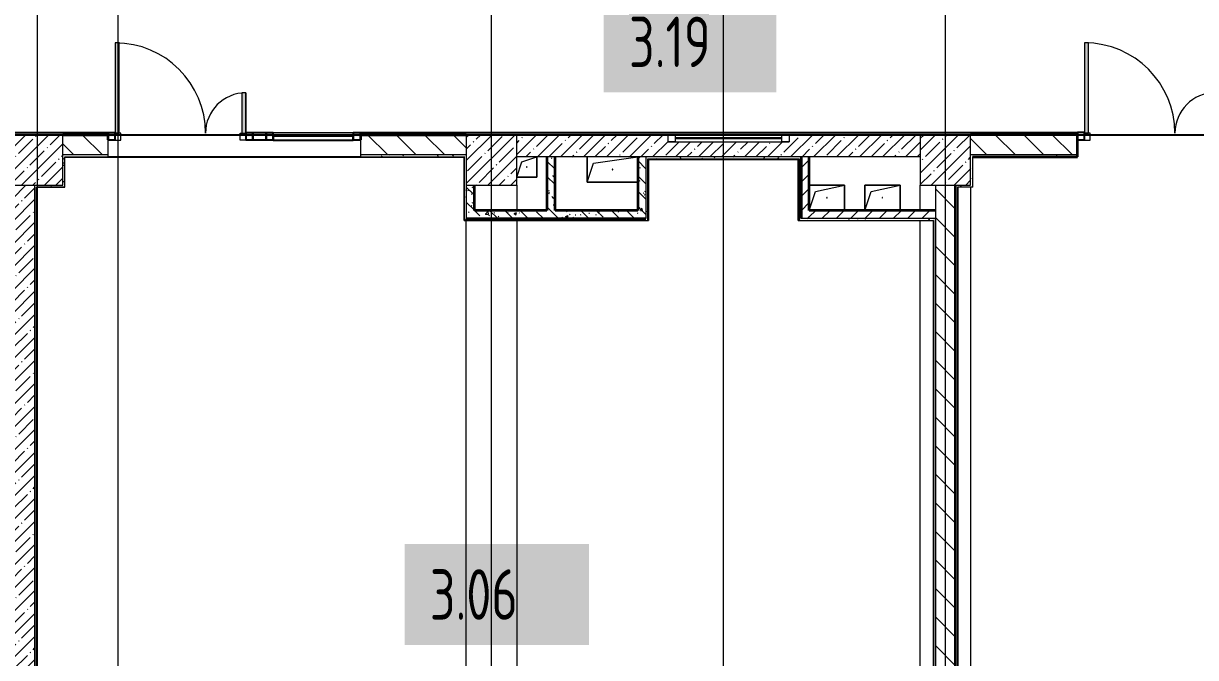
# Model space of a CAD drawing. Header units: millimetres. Extents: x 3914 to 443608, y -156176 to 78197.
# Drawn here: x 362940 to 374560, y -143260 to -136974 of the extents above; entities that cross this region are included whole.
import ezdxf

# ---------------------------------------------------------------- set-up
doc = ezdxf.new("R2010")
doc.units = ezdxf.units.MM
doc.layers.add('A-AREA-PATT-3', color=7, linetype='Continuous', lineweight=5, true_color=0xe6fae8, transparency=1)
for name, color, linetype, lineweight in [('A-DETL-GENF', 7, 'Continuous', 9), ('A-DOOR-1', 7, 'Continuous', 5), ('A-FLOR', 7, 'Continuous', 9), ('A-FLOR-PATT-1', 7, 'Continuous', 5), ('A-GENM', 7, 'Continuous', 9), ('A-GLAZ', 7, 'Continuous', 9), ('A-GLAZ-1', 7, 'Continuous', 5), ('A-GLAZ-CURT', 7, 'Continuous', 9), ('A-GLAZ-CURT-2', 7, 'Continuous', 25), ('A-GLAZ-CWMG', 7, 'Continuous', 9), ('A-GLAZ-CWMG-1', 7, 'Continuous', 25), ('A-WALL', 7, 'Continuous', 5), ('A-WALL-1', 7, 'Continuous', 35), ('I-WALL', 7, 'Continuous', 5), ('S-COLS', 7, 'Continuous', 9), ('S-COLS-1', 7, 'Continuous', 5), ('Оси', 7, 'Continuous', 9)]:
    doc.layers.add(name, color=color, linetype=linetype, lineweight=lineweight)
doc.layers.add('A-WALL-FNSH-1', color=9, linetype='Continuous', lineweight=5, true_color=0x808080)
doc.styles.add('СПДС', font='ГОСТ тип А.ttf', dxfattribs={"width": 0.9})
pattern_1 = [(135, (315419.7, -145976.68), (-141.42136, -141.42136), [])]
pattern_2 = [(45, (315419.7, -145976.68), (-114.04925, 114.04925), []), (45, (315533.75, -145976.68), (-114.04925, 114.04925), [201.612, -40.322, 6.706, -33.617])]
pattern_3 = [(45, (315419.7, -145976.68), (-70.71068, 70.71068), [])]
pattern_4 = [(135, (315419.7, -145976.68), (-150.8683, -150.8683), [213.36, -35.56, 7.112, -35.56]), (135, (315419.7, -145825.9), (-150.8683, -150.8683), []), (50, (315419.7, -145976.68), (255.0577, -22.3145), [26.67, -293.37]), (355, (315419.7, -145976.68), (-49.3404, 267.4791), [21.336, -234.696]), (100.451, (315440.96, -145978.54), (205.7195, 245.1636), [22.666, -249.326]), (46.184, (315419.7, -145905.56), (379.511, -58.86), [40.005, -440.055]), (96.636, (315451.33, -145910.46), (332.3634, 346.399), [33.999, -373.989]), (351.184, (315419.7, -145905.56), (332.367, 346.3953), [32.004, -352.044]), (21, (315455.26, -145923.34), (212.2602, -143.1711), [26.67, -293.37]), (326, (315455.26, -145923.34), (86.5224, 257.8632), [21.336, -234.696]), (71.451, (315472.95, -145935.27), (298.784, 114.6901), [22.666, -249.326]), (37.5, (315419.7, -145976.68), (4.32385, 118.37751), [6.706, -225.146, 6.706, -231.546, -235.585]), (37.5, (315419.7, -145976.68), (4.32385, 118.37751), [-470.103, 6.706, -228.879]), (7.5, (315419.7, -145976.68), (93.54758, 140.2533), [6.706, -129.134, 6.706, -219.812, -89.789]), (7.5, (315419.7, -145976.68), (93.54758, 140.2533), [-362.356, 6.706, -83.083]), (327.5, (315340.4, -145976.68), (189.82734, -8.02019), [6.706, -82.194, 6.706, -270.662, -368.046]), (327.5, (315340.4, -145976.68), (189.82734, -8.02019), [-366.268, 6.706, -361.34]), (317.5, (315304.84, -145976.68), (207.38114, 35.59764), [6.706, -108.864, 6.706, -177.495, -261.366]), (317.5, (315304.84, -145976.68), (207.38114, 35.59764), [-299.771, 6.706, -254.66])]
pattern_5 = [(0, (315419.7, -145976.68), (243.84, 60.96), [20.117, -162.763, 20.117, -162.763, -975.36]), (0, (315419.7, -145976.68), (243.84, 60.96), [-365.76, 20.117, -345.643, 20.117, -162.763, -426.72]), (0, (315419.7, -145976.68), (243.84, 60.96), [-914.4, 20.117, -101.803, 20.117, -284.683]), (120, (315511.14, -145946.2), (-174.71291, 180.691634), [20.117, -162.763, 20.117, -162.763, -975.36]), (120, (315511.14, -145946.2), (-174.71291, 180.691634), [-365.76, 20.117, -345.643, 20.117, -162.763, -426.72]), (120, (315511.14, -145946.2), (-174.71291, 180.691634), [-914.4, 20.117, -101.803, 20.117, -284.683]), (240, (315541.62, -145824.28), (-69.12709, -241.651634), [20.117, -162.763, 20.117, -162.763, -975.36]), (240, (315541.62, -145824.28), (-69.12709, -241.651634), [-365.76, 20.117, -345.643, 20.117, -162.763, -426.72]), (240, (315541.62, -145824.28), (-69.12709, -241.651634), [-914.4, 20.117, -101.803, 20.117, -284.683])]

# ---------------------------------------------------------------- blocks, each defined once
blk = doc.blocks.new('BSC_Колонна _Прямоугольная - 500х500-V513-Объем проектирования 3 этажа')
at = {"layer": 'S-COLS-1'}
h = blk.add_hatch(dxfattribs=at)
h.set_pattern_fill('FP_6', color=256, style=0, pattern_type=2)
h.set_pattern_definition([(45, (-47660, -7650), (-114.04925, 114.04925), []), (45, (-47545.95, -7650), (-114.04925, 114.04925), [201.613, -40.323, 6.706, -33.617])])
h.paths.add_polyline_path([(-30, -250), (250, -250), (250, 250), (-250, 250), (-250, -250), (-168, -250)])
for p, q in [((250, 250), (-250, 250)), ((-250, 250), (-250, -250)), ((250, -250), (250, 250)), ((-250, -250), (250, -250))]:
    blk.add_line(p, q, dxfattribs=at)
blk = doc.blocks.new('BSC_Колонна _Прямоугольная - 500х500-V514-Объем проектирования 3 этажа')
at = {"layer": 'S-COLS-1'}
h = blk.add_hatch(dxfattribs=at)
h.set_pattern_fill('FP_7', color=256, style=0, pattern_type=2)
h.set_pattern_definition([(45, (-52160, -7650), (-114.04925, 114.04925), []), (45, (-52045.95, -7650), (-114.04925, 114.04925), [201.613, -40.323, 6.706, -33.617])])
h.paths.add_polyline_path([(250, -250), (250, 250), (-250, 250), (-250, -250)])
for p, q in [((250, 250), (-250, 250)), ((-250, 250), (-250, -250)), ((250, -250), (250, 250)), ((-250, -250), (250, -250))]:
    blk.add_line(p, q, dxfattribs=at)
blk = doc.blocks.new('BSC_Колонна _Прямоугольная - 500х500-V534-Объем проектирования 3 этажа')
at = {"layer": 'S-COLS-1'}
h = blk.add_hatch(dxfattribs=at)
h.set_pattern_fill('FP_64', color=256, style=0, pattern_type=2)
h.set_pattern_definition([(45, (-56660, -7650), (-114.04925, 114.04925), []), (45, (-56545.95, -7650), (-114.04925, 114.04925), [201.613, -40.323, 6.706, -33.617])])
h.paths.add_polyline_path([(-99, -250), (250, -250), (250, 250), (-250, 250), (-250, -250), (-119, -250)])
for p, q in [((250, 250), (-250, 250)), ((-250, 250), (-250, -250)), ((250, -250), (250, 250)), ((-250, -250), (250, -250))]:
    blk.add_line(p, q, dxfattribs=at)
blk = doc.blocks.new('GM_Отверстие прямоугольное _в плите_ - Отверстие-V613-Объем проектирования 3 этажа')
at = {"layer": 'A-GENM'}
for p, q in [((-175, 125), (175, 125)), ((175, 125), (-175, 125)), ((-112.5, 62.5), (175, 125)), ((175, 125), (175, -125)), ((175, -125), (175, 125)), ((-175, -125), (-112.5, 62.5))]:
    blk.add_line(p, q, dxfattribs=at)
for start, end in [(360, 180), (180, 360)]:
    blk.add_arc((0, 0), 2.5, start, end, dxfattribs=at)
blk = doc.blocks.new('GM_Отверстие прямоугольное _в плите_ - Отверстие-V614-Объем проектирования 3 этажа')
at = {"layer": 'A-GENM'}
for p, q in [((-175, -125), (-175, 125)), ((-175, 125), (175, 125)), ((175, 125), (-175, 125)), ((-175, 125), (-175, -125)), ((-112.5, 62.5), (175, 125)), ((175, 125), (175, -125)), ((175, -125), (175, 125)), ((-175, -125), (-112.5, 62.5))]:
    blk.add_line(p, q, dxfattribs=at)
for start, end in [(360, 180), (180, 360)]:
    blk.add_arc((0, 0), 2.5, start, end, dxfattribs=at)
blk = doc.blocks.new('GM_Отверстие прямоугольное _в плите_ - Отверстие-V624-Объем проектирования 3 этажа')
at = {"layer": 'A-GENM'}
for p, q in [((-250, -125), (-250, 125)), ((-250, 125), (-250, -125)), ((-187, 62), (250, 125)), ((-250, -125), (-187, 62)), ((250, -125), (-250, -125)), ((-250, -125), (250, -125))]:
    blk.add_line(p, q, dxfattribs=at)
for start, end in [(360, 180), (180, 360)]:
    blk.add_arc((0, 0), 2.5, start, end, dxfattribs=at)
blk = doc.blocks.new('GM_Отверстие прямоугольное _в плите_ - Отверстие-V634-Объем проектирования 3 этажа')
at = {"layer": 'A-GENM'}
for p, q in [((-100, -100), (-50, 50)), ((-50, 50), (100, 100)), ((100, 100), (100, -100)), ((100, -100), (100, 100)), ((100, -100), (-100, -100)), ((-100, -100), (100, -100))]:
    blk.add_line(p, q, dxfattribs=at)
for start, end in [(360, 180), (180, 360)]:
    blk.add_arc((0, 0), 2.5, start, end, dxfattribs=at)
blk = doc.blocks.new('Прямоугольный импост - 50 x 70 мм-V704-Объем проектирования 3 этажа')
at = {"layer": 'A-GLAZ-CWMG-1'}
for p, q in [((-70, 35), (0, 35)), ((-70, -35), (-70, 35)), ((0, 35), (0, -35)), ((0, -35), (-70, -35))]:
    blk.add_line(p, q, dxfattribs=at)
blk = doc.blocks.new('Системная панель - Стемалит - 40мм-32257327-Объем проектирования 3 этажа')
at = {"layer": 'A-GLAZ-CURT-2'}
for p, q in [((65, 35), (-65, 35)), ((-65, 35), (-65, -35)), ((65, -35), (65, 35)), ((-65, -35), (65, -35))]:
    blk.add_line(p, q, dxfattribs=at)
blk = doc.blocks.new('Прямоугольный импост - 50 x 70 мм-V705-Объем проектирования 3 этажа')
at = {"layer": 'A-GLAZ-CWMG-1'}
for p, q in [((-35, 35), (35, 35)), ((-35, -35), (-35, 35)), ((35, 35), (35, -35)), ((35, -35), (-35, -35))]:
    blk.add_line(p, q, dxfattribs=at)
blk = doc.blocks.new('Прямоугольный импост - 50 x 70 мм-V706-Объем проектирования 3 этажа')
at = {"layer": 'A-GLAZ-CWMG-1'}
for p, q in [((0, 35), (-70, 35)), ((-70, 35), (-70, -35)), ((0, -35), (0, 35)), ((-70, -35), (0, -35))]:
    blk.add_line(p, q, dxfattribs=at)
blk = doc.blocks.new('Системная панель - Стекло - 40мм-V707-Объем проектирования 3 этажа')
at = {"layer": 'A-GLAZ-CURT-2'}
for p, q in [((397.5, 0), (-397.5, 0)), ((-397.5, 0), (-397.5, -40)), ((397.5, -40), (397.5, 0)), ((-397.5, -40), (397.5, -40))]:
    blk.add_line(p, q, dxfattribs=at)
blk = doc.blocks.new('Прямоугольный импост - 50 x 70 мм-V708-Объем проектирования 3 этажа')
at = {"layer": 'A-GLAZ-CWMG-1'}
for p, q in [((-35, 35), (35, 35)), ((-35, -35), (-35, 35)), ((35, 35), (35, -35)), ((35, -35), (-35, -35))]:
    blk.add_line(p, q, dxfattribs=at)
blk = doc.blocks.new('Прямоугольный импост - 50 x 70 мм-V709-Объем проектирования 3 этажа')
at = {"layer": 'A-GLAZ-CWMG'}
blk.add_line((50790, 7920), (49995, 7920), dxfattribs=at)
blk = doc.blocks.new('Прямоугольный импост - 50 x 70 мм-V712-Объем проектирования 3 этажа')
at = {"layer": 'A-GLAZ-CWMG-1'}
for p, q in [((0, 35), (-70, 35)), ((-70, 35), (-70, -35)), ((0, -35), (0, 35)), ((-70, -35), (0, -35))]:
    blk.add_line(p, q, dxfattribs=at)
blk = doc.blocks.new('120_Окно_СКБ_1Ст - 120_Окно_СКБ_1Ст 400х1200 EI30-24228621-Объем проектирования 3 этажа')
at = {"layer": 'A-GLAZ'}
for p, q in [((-600, 40), (-600, 110)), ((-600, 110), (-530, 110)), ((-530, 40), (-600, 40)), ((-530, 110), (-530, 40)), ((530, 40), (530, 110)), ((530, 110), (600, 110)), ((600, 40), (530, 40)), ((600, 110), (600, 40))]:
    blk.add_line(p, q, dxfattribs=at)
at = {"layer": 'A-GLAZ-1'}
for p, q in [((600, 110), (-600, 110)), ((-600, 40), (600, 40)), ((530, 80), (-530, 80)), ((530, 70), (-530, 70))]:
    blk.add_line(p, q, dxfattribs=at)

msp = doc.modelspace()

# ---------------------------------------------------------------- hatches: boundary and pattern name
at = {"layer": 'A-AREA-PATT-3'}
h = msp.add_hatch(color=256, dxfattribs=at)
h.paths.add_polyline_path([(363849.7, -138091.7), (363849.7, -138056.7), (363779.7, -138056.7), (363779.7, -138091.7)])
h.paths.add_polyline_path([(366279.7, -138091.7), (366279.6, -138056.7), (365344.7, -138056.7), (365344.7, -138091.7), (366279.6, -138091.7)])
h.paths.add_polyline_path([(365214.7, -138091.7), (365214.7, -138056.7), (365144.7, -138056.7), (365144.7, -138091.7)])
h.paths.add_polyline_path([(354179.5, -138056.2), (354179.7, -138056.2), (354179.7, -137996.7), (354159.7, -137995.3), (354159.7, -137976.7), (354095.7, -137976.7), (354095.7, -137926.7), (354059.7, -137926.7), (354059.7, -138056.2), (354159.7, -138056.2)])
h.paths.add_polyline_path([(354095.7, -135896.7), (354095.7, -135846.7), (354179.7, -135846.7), (354179.2, -135767.2), (354059.7, -135767.2), (354059.7, -135896.7)])
h.paths.add_polyline_path([(388929.4, -135107.7), (389439.4, -135107.7), (389439.4, -135102.2), (388928.2, -135102.2), (388928.7, -135107.7)])
h.paths.add_polyline_path([(382215.7, -135107.7), (382215.7, -135102.2), (381715.7, -135102.2), (381715.7, -135107.7), (382212.9, -135107.7)])
msp.add_hatch(color=256, dxfattribs=at).paths.add_polyline_path([(370625.7, -138926.7), (370625.7, -138320.7), (369133.7, -138320.7), (369133.7, -138926.7), (369137.7, -138926.7), (369137.7, -138324.7), (370621.7, -138324.7), (370621.7, -138926.7), (370624.5, -138926.7)])
at = {"layer": 'A-FLOR-PATT-1'}
h = msp.add_hatch(color=256, dxfattribs=at)
h.paths.add_polyline_path([(365144.7, -138061.7), (365144.7, -137661.7), (365104.7, -137661.7), (365104.7, -138061.7)])
h.paths.add_polyline_path([(363849.7, -138061.7), (363889.7, -138061.7), (363889.7, -137166.7), (363849.7, -137166.7), (363849.7, -138056.7)])
h.paths.add_polyline_path([(356374.7, -138061.7), (356414.7, -138061.7), (356414.7, -137661.7), (356374.7, -137661.7), (356374.7, -137759.2)])
h.paths.add_polyline_path([(355159.7, -138061.7), (355159.7, -137166.7), (355119.7, -137166.7), (355119.7, -138061.7)])
h.paths.add_polyline_path([(374754.7, -138061), (374754.7, -137661), (374714.7, -137661), (374714.7, -138061)])
h.paths.add_polyline_path([(373499.7, -138061), (373499.7, -137166), (373459.7, -137166), (373459.7, -138061), (373471.5, -138061)])
h.paths.add_polyline_path([(390589.7, -136727.7), (390879.7, -136727.7), (390879.7, -136687.7), (390589.7, -136687.7)])
h.paths.add_polyline_path([(390681.3, -135467.7), (390879.7, -135467.7), (390879.7, -135427.7), (390089.7, -135427.7), (390089.7, -135467.7), (390491.8, -135467.7)])
h.paths.add_polyline_path([(388849.7, -135244.7), (388849.7, -134307.7), (388846.7, -134307.7), (388846.7, -135244.7)])
h.paths.add_polyline_path([(385563.7, -135106.7), (385563.7, -134307.7), (385518.7, -134307.7), (385518.7, -135106.7)])
h.paths.add_polyline_path([(376800.2, -135076.7), (377358.7, -135076.7), (377358.7, -134626.7), (376799.7, -134627.7), (376799.7, -135076.7)])
h.paths.add_polyline_path([(387499.7, -134699.7), (387499.7, -134649.4), (387487.7, -134649.2), (387487.7, -134307.7), (387454.7, -134307.7), (387454.7, -134699.7), (387487.7, -134699.7)])
h.paths.add_polyline_path([(384248.7, -134596.7), (384248.7, -134307.7), (384203.7, -134307.7), (384203.7, -134596.7), (384217, -134596.7)])
at = {"layer": 'I-WALL'}
h = msp.add_hatch(dxfattribs=at)
h.set_pattern_fill('FP_191', color=256, style=0, pattern_type=2)
h.set_pattern_definition(pattern_5)
h.paths.add_polyline_path([(354179.7, -138076.7), (355049.7, -138076.7), (355049.7, -138056.7), (354180.7, -138056.7), (354180, -138069.8)])
h.paths.add_polyline_path([(367329.7, -138076.7), (373389.7, -138076.7), (373389.7, -138056.7), (366279.6, -138056.7), (366279.7, -138076.7), (367309.7, -138076.7)])
h.paths.add_polyline_path([(389499.7, -138076.7), (389519.7, -138076.7), (389498.7, -138056.7), (389124.7, -138056.9), (389124.7, -138068.7), (389179.7, -138068.7), (389179.7, -138076.7)])
h.paths.add_polyline_path([(389519.7, -138076.7), (389519.7, -138056.7), (389499.7, -138056.7), (389515.3, -138072.2)])
h.paths.add_polyline_path([(362912.2, -138076.7), (363779.6, -138076.7), (363779.6, -138056.7), (357549.7, -138056.7), (357549.7, -138076.7), (362829.7, -138076.7)])
h.paths.add_polyline_path([(387669.7, -138076.7), (387671.9, -138068.7), (387724.7, -138068.7), (387724.7, -138056.7), (387079.7, -138056.7), (387079.7, -138068.7), (387109.7, -138068.7), (387109.7, -138076.7), (387499.7, -138076.7)])
h.paths.add_polyline_path([(375889.7, -138076.7), (381299.7, -138076.7), (381299.7, -138068.7), (381329.7, -138068.7), (381329.7, -138056.7), (375889.7, -138056.7)])
h.paths.add_polyline_path([(386099.7, -138076.7), (386099.7, -138068.7), (386129.7, -138068.7), (386129.7, -138056.7), (384779.7, -138056.7), (384779.7, -138068.7), (384809.7, -138068.7), (384809.7, -138076.7), (385859.7, -138076.7)])
h.paths.add_polyline_path([(383649.7, -138076.7), (383649.7, -138068.7), (383679.7, -138068.7), (383679.7, -138056.7), (382279.7, -138056.7), (382279.7, -138068.7), (382309.7, -138068.7), (382309.7, -138076.7), (383579.9, -138076.7)])
h = msp.add_hatch(dxfattribs=at)
h.set_pattern_fill('FP_23', color=256, style=0, pattern_type=2)
h.set_pattern_definition(pattern_1)
h.paths.add_polyline_path([(367329.7, -138276.7), (367329.7, -138076.7), (366279.7, -138076.7), (366279.7, -138276.7), (367309.7, -138276.7)])
h.paths.add_polyline_path([(363349.7, -138276.7), (363779.7, -138276.7), (363779.6, -138076.7), (363329.7, -138076.7), (363329.7, -138276.7)])
h = msp.add_hatch(dxfattribs=at)
h.set_pattern_fill('FP_1', color=256, style=0, pattern_type=2)
h.set_pattern_definition(pattern_2)
h.paths.add_polyline_path([(367829.7, -138296.7), (371829.7, -138296.7), (371829.7, -138076.7), (370529.7, -138076.7), (370529.7, -138146.7), (369329.7, -138146.7), (369329.7, -138076.7), (367829.7, -138076.7)])
h = msp.add_hatch(dxfattribs=at)
h.set_pattern_fill('FP_23', color=256, style=0, pattern_type=2)
h.set_pattern_definition(pattern_1)
h.paths.add_polyline_path([(376309.7, -138276.7), (376329.7, -138276.7), (376329.7, -138076.7), (375889.7, -138076.7), (375889.7, -138276.7), (375965.5, -138276.7)])
h.paths.add_polyline_path([(372349.7, -138276.7), (373389.7, -138276.7), (373389.7, -138076.7), (372329.7, -138076.7), (372329.7, -138276.7)])
h = msp.add_hatch(dxfattribs=at)
h.set_pattern_fill('FP_191', color=256, style=0, pattern_type=2)
h.set_pattern_definition(pattern_5)
h.paths.add_polyline_path([(363349.7, -138596.7), (363349.7, -138276.7), (363329.7, -138276.7), (363329.7, -138596.7)])
h = msp.add_hatch(dxfattribs=at)
h.set_pattern_fill('FP_191', color=256, style=0, pattern_type=2)
h.set_pattern_definition(pattern_5)
h.paths.add_polyline_path([(363779.7, -138296.7), (363779.6, -138276.7), (363349.7, -138276.7), (363350.7, -138296.7), (363779.6, -138296.7)])
h.paths.add_polyline_path([(367309.7, -138296.7), (367309.7, -138276.7), (366279.7, -138276.7), (366279.7, -138296.7), (367263.3, -138296.7)])
h = msp.add_hatch(dxfattribs=at)
h.set_pattern_fill('FP_191', color=256, style=0, pattern_type=2)
h.set_pattern_definition(pattern_5)
h.paths.add_polyline_path([(367329.7, -138906.7), (367329.7, -138276.7), (367309.7, -138297.7), (367309.7, -138906.7)])
h.paths.add_polyline_path([(367309.7, -138296.7), (367329.7, -138276.7), (367309.7, -138276.7)])
h = msp.add_hatch(dxfattribs=at)
h.set_pattern_fill('FP_191', color=256, style=0, pattern_type=2)
h.set_pattern_definition(pattern_5)
h.paths.add_polyline_path([(372329.7, -138596.7), (372349.7, -138596.7), (372348.7, -138296.7), (372329.7, -138276.7), (372329.7, -138576.7)])
h.paths.add_polyline_path([(372349.7, -138296.7), (372349.7, -138276.7), (372329.7, -138276.7), (372332.9, -138279.9)])
h = msp.add_hatch(dxfattribs=at)
h.set_pattern_fill('FP_191', color=256, style=0, pattern_type=2)
h.set_pattern_definition(pattern_5)
h.paths.add_polyline_path([(373386.8, -138296.7), (373389.7, -138296.7), (373389.7, -138276.7), (372349.7, -138276.7), (372349.7, -138296.7), (373319, -138296.7)])
h.paths.add_polyline_path([(375965.5, -138296.7), (376308.7, -138296.7), (376309.7, -138276.7), (375889.7, -138276.7), (375889.7, -138296.7)])
h = msp.add_hatch(dxfattribs=at)
h.set_pattern_fill('FP_41', color=256, style=0, pattern_type=2)
h.set_pattern_definition(pattern_4)
h.paths.add_polyline_path([(368209.7, -138826.7), (368209.7, -138296.7), (368129.7, -138296.7), (368129.7, -138826.7)])
h = msp.add_hatch(dxfattribs=at)
h.set_pattern_fill('FP_41', color=256, style=0, pattern_type=2)
h.set_pattern_definition(pattern_4)
h.paths.add_polyline_path([(369109.7, -138826.7), (369109.7, -138296.7), (369029.7, -138296.7), (369029.7, -138826.7)])
h = msp.add_hatch(dxfattribs=at)
h.set_pattern_fill('FP_191', color=256, style=0, pattern_type=2)
h.set_pattern_definition(pattern_5)
h.paths.add_polyline_path([(369129.7, -138316.7), (370629.7, -138316.7), (370629.7, -138296.7), (369109.7, -138296.7), (369109.7, -138316.7)])
h = msp.add_hatch(dxfattribs=at)
h.set_pattern_fill('FP_191', color=256, style=0, pattern_type=2)
h.set_pattern_definition(pattern_5)
h.paths.add_polyline_path([(369129.7, -138926.7), (369129.7, -138316.7), (369109.7, -138316.9), (369109.7, -138926.7)])
h = msp.add_hatch(dxfattribs=at)
h.set_pattern_fill('FP_191', color=256, style=0, pattern_type=2)
h.set_pattern_definition(pattern_5)
h.paths.add_polyline_path([(370649.7, -138906.7), (370649.7, -138296.7), (370629.7, -138296.7), (370629.7, -138906.7)])
h = msp.add_hatch(dxfattribs=at)
h.set_pattern_fill('FP_22', color=256, style=0, pattern_type=2)
h.set_pattern_definition(pattern_3)
h.paths.add_polyline_path([(370649.7, -138906.7), (370729.7, -138906.7), (370729.7, -138296.7), (370649.7, -138296.7), (370649.7, -138826.7)])
h = msp.add_hatch(dxfattribs=at)
h.set_pattern_fill('FP_1', color=256, style=0, pattern_type=2)
h.set_pattern_definition(pattern_2)
h.paths.add_polyline_path([(362829.7, -145576.7), (363049.7, -145576.7), (363049.6, -138576.7), (362829.7, -138576.7), (362829.7, -145179.4)])
h = msp.add_hatch(dxfattribs=at)
h.set_pattern_fill('FP_191', color=256, style=0, pattern_type=2)
h.set_pattern_definition(pattern_5)
h.paths.add_polyline_path([(363065.4, -138596.7), (363069.7, -138596.7), (363049.7, -138576.7), (363049.7, -138596.7)])
h.paths.add_polyline_path([(363329.7, -138596.7), (363329.7, -138576.7), (363049.7, -138576.7), (363070.7, -138596.7), (363328.3, -138596.7)])
h = msp.add_hatch(dxfattribs=at)
h.set_pattern_fill('FP_191', color=256, style=0, pattern_type=2)
h.set_pattern_definition(pattern_5)
h.paths.add_polyline_path([(363049.7, -145576.7), (363069.7, -145553), (363069.7, -138596.7), (363049.7, -138596.7), (363049.7, -145556.7)])
h.paths.add_polyline_path([(363069.7, -145576.7), (363069.7, -145556.7), (363049.7, -145576.7)])
h = msp.add_hatch(dxfattribs=at)
h.set_pattern_fill('FP_41', color=256, style=0, pattern_type=2)
h.set_pattern_definition(pattern_4)
h.paths.add_polyline_path([(367347.6, -138826.7), (367409.7, -138826.7), (367409.7, -138576.7), (367329.7, -138576.7), (367329.7, -138826.7)])
h = msp.add_hatch(dxfattribs=at)
h.set_pattern_fill('FP_23', color=256, style=0, pattern_type=2)
h.set_pattern_definition(pattern_1)
h.paths.add_polyline_path([(371980.5, -145576.7), (372180.4, -145576.7), (372180.4, -138576.7), (371980.4, -138576.7), (371980.4, -145576.7)])
h = msp.add_hatch(dxfattribs=at)
h.set_pattern_fill('FP_191', color=256, style=0, pattern_type=2)
h.set_pattern_definition(pattern_5)
h.paths.add_polyline_path([(372328.3, -138596.7), (372329.7, -138596.7), (372329.7, -138576.7), (372180.4, -138576.7), (372180.8, -138596.7), (372200.4, -138596.7)])
h = msp.add_hatch(dxfattribs=at)
h.set_pattern_fill('FP_191', color=256, style=0, pattern_type=2)
h.set_pattern_definition(pattern_5)
h.paths.add_polyline_path([(372200.4, -145576.7), (372200.4, -138597.7), (372180.4, -138596.7), (372180.4, -145576.7)])
h = msp.add_hatch(dxfattribs=at)
h.set_pattern_fill('FP_41', color=256, style=0, pattern_type=2)
h.set_pattern_definition(pattern_4)
h.paths.add_polyline_path([(368351.1, -138906.7), (369109.7, -138906.7), (369109.7, -138826.7), (367329.7, -138826.7), (367329.7, -138906.7), (367849.7, -138906.7)])
h = msp.add_hatch(dxfattribs=at)
h.set_pattern_fill('FP_22', color=256, style=0, pattern_type=2)
h.set_pattern_definition(pattern_3)
h.paths.add_polyline_path([(371809.7, -138906.7), (371980.4, -138906.7), (371980.4, -138826.7), (370729.7, -138826.7), (370729.7, -138906.7), (371614.4, -138906.7)])
h = msp.add_hatch(dxfattribs=at)
h.set_pattern_fill('FP_191', color=256, style=0, pattern_type=2)
h.set_pattern_definition(pattern_5)
h.paths.add_polyline_path([(369109.7, -138926.7), (369109.7, -138906.7), (367309.7, -138908.7), (367309.7, -138926.7), (368351.1, -138926.7)])
h = msp.add_hatch(dxfattribs=at)
h.set_pattern_fill('FP_191', color=256, style=0, pattern_type=2)
h.set_pattern_definition(pattern_5)
h.paths.add_polyline_path([(371854.7, -138926.7), (371960.4, -138926.7), (371960.4, -138906.7), (370629.7, -138906.7), (370629.7, -138926.7), (371829.7, -138926.7)])
h = msp.add_hatch(dxfattribs=at)
h.set_pattern_fill('FP_191', color=256, style=0, pattern_type=2)
h.set_pattern_definition(pattern_5)
h.paths.add_polyline_path([(371980.4, -145556.7), (371980.4, -138906.7), (371960.4, -138927.7), (371960.4, -145555.7)])
h.paths.add_polyline_path([(371960.4, -138926.7), (371980.4, -138906.7), (371960.4, -138906.7)])

# ---------------------------------------------------------------- linework, layer by layer
msp.add_lwpolyline([(317304.7, -138076.7), (389124.7, -138076.7)])
at = {"layer": 'A-DETL-GENF'}
for p, q in [((363889.7, -137166.7), (363849.7, -137166.7)), ((363849.7, -137166.7), (363849.7, -138056.7)), ((363889.7, -138061.7), (363889.7, -137166.7)), ((373499.7, -137166), (373459.7, -137166)), ((373459.7, -137166), (373459.7, -138056)), ((373499.7, -138061), (373499.7, -137166)), ((365144.7, -137661.7), (365104.7, -137661.7)), ((365104.7, -137661.7), (365104.7, -138061.7)), ((365144.7, -138056.7), (365144.7, -137661.7)), ((363849.7, -138061.7), (363889.7, -138061.7)), ((363904.7, -138061.7), (363849.7, -138061.7)), ((363849.7, -138126.7), (363849.7, -138131.7)), ((363849.7, -138131.7), (363904.7, -138131.7)), ((363904.7, -138131.7), (363904.7, -138061.7)), ((365089.7, -138131.7), (365089.7, -138061.7)), ((365089.7, -138061.7), (365144.7, -138061.7)), ((365144.7, -138131.7), (365089.7, -138131.7)), ((365104.7, -138061.7), (365144.7, -138061.7)), ((365144.7, -138126.7), (365144.7, -138131.7)), ((373459.7, -138061), (373499.7, -138061)), ((373514.7, -138061), (373459.7, -138061)), ((373459.7, -138126), (373459.7, -138131)), ((373459.7, -138131), (373514.7, -138131)), ((373514.7, -138131), (373514.7, -138061))]:
    msp.add_line(p, q, dxfattribs=at)
at = {"layer": 'A-DOOR-1'}
for p, q in [((363849.7, -137166.7), (363849.7, -138056.7)), ((373459.7, -137166), (373459.7, -138056)), ((365144.7, -137661.7), (365144.7, -138056.7))]:
    msp.add_line(p, q, dxfattribs=at)
for centre, radius, start, end in [((363849.7, -138061.7), 895, 0, 90), ((373459.7, -138061), 895, 0, 90), ((365144.7, -138061.7), 400, 90, 180), ((374754.7, -138061), 400, 90, 180)]:
    msp.add_arc(centre, radius, start, end, dxfattribs=at)
at = {"layer": 'A-FLOR'}
for p, q in [((363779.7, -138296.7), (363779.7, -138126.7)), ((363849.7, -138076.7), (365144.7, -138076.7)), ((366279.7, -138126.7), (366279.7, -138296.7)), ((373389.7, -138276.7), (373389.7, -138126)), ((373459.7, -138076.7), (374754.7, -138076.7)), ((363349.7, -138596.7), (363349.7, -138296.7)), ((363350.7, -138296.7), (363779.7, -138296.7)), ((366279.7, -138296.7), (367309.7, -138296.7)), ((363069.7, -145555.7), (363069.7, -138596.7)), ((367409.7, -138576.7), (367829.7, -138576.7)), ((367829.7, -138576.7), (367829.7, -138826.7)), ((371829.7, -138826.7), (371829.7, -138576.7)), ((371829.7, -138576.7), (371980.4, -138576.7)), ((372329.7, -138596.7), (372329.7, -145556.7)), ((367309.7, -138926.7), (369129.7, -138926.7)), ((367329.7, -145556.7), (367329.7, -138926.7)), ((367829.7, -138926.7), (367829.7, -145556.7)), ((370629.7, -138926.7), (371960.4, -138926.7)), ((371829.7, -145556.7), (371829.7, -138926.7)), ((371960.4, -138927.7), (371960.4, -145555.7))]:
    msp.add_line(p, q, dxfattribs=at)
at = {"layer": 'A-WALL'}
for p, q in [((369329.7, -138076.7), (367829.7, -138076.7)), ((371829.7, -138076.7), (370529.7, -138076.7)), ((363779.7, -138276.7), (363329.7, -138276.7)), ((367329.7, -138276.7), (366279.7, -138276.7)), ((373389.7, -138276.7), (372329.7, -138276.7)), ((363349.7, -138296.7), (363350.7, -138296.7)), ((363350.7, -138296.7), (363350.7, -138297.7)), ((367309.7, -138297.7), (367308.7, -138297.7)), ((367309.7, -138926.7), (367309.7, -138296.7)), ((371829.7, -138296.7), (367829.7, -138296.7)), ((369109.7, -138296.7), (369109.7, -138906.7)), ((372349.7, -138296.7), (372349.7, -138596.7)), ((372350.7, -138297.7), (372349.7, -138297.7)), ((363049.7, -138576.7), (363049.7, -145576.7)), ((363349.7, -138596.7), (363069.7, -138596.7)), ((367329.7, -138576.7), (367329.7, -138906.7)), ((371980.4, -138576.7), (371980.4, -145576.7)), ((372329.7, -138596.7), (372200.4, -138596.7)), ((372200.4, -138596.7), (372200.4, -145556.7)), ((371980.4, -138906.7), (370649.7, -138906.7)), ((371960.4, -138926.7), (371960.4, -145556.7))]:
    msp.add_line(p, q, dxfattribs=at)
at = {"layer": 'A-WALL-1'}
for p, q in [((363329.7, -138076.7), (363779.7, -138076.7)), ((363779.6, -138076.7), (363779.6, -138056.7)), ((363779.7, -138126.7), (363779.7, -138076.7)), ((366279.7, -138056.7), (366279.6, -138056.7)), ((366279.6, -138056.7), (366279.6, -138076.7)), ((366279.6, -138076.7), (367329.7, -138076.7)), ((366279.7, -138076.7), (366279.7, -138126.7)), ((373389.7, -138076.7), (372329.7, -138076.7)), ((373389.7, -138296.7), (373389.7, -138056.7)), ((368129.7, -138296.7), (368129.7, -138826.7)), ((368209.7, -138826.7), (368209.7, -138296.7)), ((369029.7, -138296.7), (369029.7, -138826.7)), ((370649.7, -138296.7), (370649.7, -138906.7)), ((370729.7, -138826.7), (370729.7, -138296.7)), ((372349.7, -138296.7), (373389.7, -138296.7)), ((367409.7, -138826.7), (367409.7, -138576.7)), ((372180.4, -145576.7), (372180.4, -138576.7)), ((368129.7, -138826.7), (367409.7, -138826.7)), ((369029.7, -138826.7), (368209.7, -138826.7)), ((371980.4, -138826.7), (370729.7, -138826.7)), ((367329.7, -138906.7), (369109.7, -138906.7))]:
    msp.add_line(p, q, dxfattribs=at)
at = {"layer": 'A-WALL-FNSH-1'}
for p, q in [((363779.7, -138055.7), (357549.7, -138055.7)), ((357549.7, -138056.7), (363779.7, -138056.7)), ((363779.7, -138056.7), (363779.7, -138055.7)), ((373389.7, -138055.7), (366279.7, -138055.7)), ((366279.7, -138055.7), (366279.7, -138056.7)), ((366279.7, -138056.7), (373389.7, -138056.7)), ((373389.7, -138056.7), (373389.7, -138055.7)), ((363350.7, -138597.7), (363350.7, -138297.7)), ((363350.7, -138297.7), (367308.7, -138297.7)), ((366279.7, -138296.7), (363779.7, -138296.7)), ((367308.7, -138297.7), (367308.7, -138927.7)), ((372350.7, -138297.7), (373389.7, -138297.7)), ((372350.7, -138597.7), (372350.7, -138297.7)), ((373389.7, -138297.7), (373389.7, -138296.7)), ((363070.7, -145555.7), (363070.7, -138597.7)), ((363070.7, -138597.7), (363350.7, -138597.7)), ((372350.7, -138597.7), (372200.4, -138597.7)), ((372201.4, -138597.7), (372201.4, -144814.3)), ((372349.7, -138596.7), (372329.7, -138596.7)), ((367308.7, -138927.7), (369130.7, -138927.7)), ((369130.7, -138927.7), (369130.7, -138926.7)), ((370629.7, -138926.7), (370629.7, -138927.7)), ((370629.7, -138927.7), (371959.4, -138927.7)), ((371959.4, -138927.7), (371959.4, -145555.7))]:
    msp.add_line(p, q, dxfattribs=at)
at = {"layer": 'I-WALL'}
for p, q in [((369129.7, -138316.7), (370629.7, -138316.7)), ((369129.7, -138926.7), (369129.7, -138316.7)), ((370621.7, -138324.7), (369137.7, -138324.7)), ((369137.7, -138324.7), (369137.7, -138926.7)), ((370621.7, -138926.7), (370621.7, -138324.7)), ((370629.7, -138316.7), (370629.7, -138926.7)), ((369129.7, -138926.7), (369137.7, -138926.7)), ((370621.7, -138926.7), (370629.7, -138926.7))]:
    msp.add_line(p, q, dxfattribs=at)
at = {"layer": 'Оси'}
for points in [[(363079.7, -147882.9), (363079.7, -142882.9), (363079.7, -123578.6), (363079.7, -118578.6)], [(364469.6, -147882.9), (364469.6, -147293), (363879.7, -146612.9), (363879.7, -141612.9), (363879.7, -123578.6), (363879.7, -118578.6)], [(367579.7, -147882.9), (367579.7, -142882.9), (367579.7, -123578.6), (367579.7, -118578.6)], [(369879.7, -147882.9), (369879.7, -142882.9), (369879.7, -123578.6), (369879.7, -118578.6)], [(372079.7, -147882.9), (372079.7, -142882.9), (372079.7, -123578.6), (372079.7, -118578.6)]]:
    msp.add_lwpolyline(points, dxfattribs=at)

# ---------------------------------------------------------------- block references
at = {"layer": 'A-GENM'}
for name, p in [('GM_Отверстие прямоугольное _в плите_ - Отверстие-V634-Объем проектирования 3 этажа', (367929.7, -138396.7)), ('GM_Отверстие прямоугольное _в плите_ - Отверстие-V624-Объем проектирования 3 этажа', (368779.7, -138421.7)), ('GM_Отверстие прямоугольное _в плите_ - Отверстие-V613-Объем проектирования 3 этажа', (370904.7, -138701.7)), ('GM_Отверстие прямоугольное _в плите_ - Отверстие-V614-Объем проектирования 3 этажа', (371454.7, -138701.7))]:
    msp.add_blockref(name, p, dxfattribs=at)
at = {"layer": 'A-GLAZ', "color": 3}
msp.add_blockref('120_Окно_СКБ_1Ст - 120_Окно_СКБ_1Ст 400х1200 EI30-24228621-Объем проектирования 3 этажа', (369929.7, -138186.7), dxfattribs=at)
at = {"layer": 'A-GLAZ-CURT'}
for name, p in [('Системная панель - Стемалит - 40мм-32257327-Объем проектирования 3 этажа', (365279.7, -138091.7)), ('Системная панель - Стекло - 40мм-V707-Объем проектирования 3 этажа', (365812.2, -138091.7))]:
    msp.add_blockref(name, p, dxfattribs=at)
at = {"layer": 'A-GLAZ-CWMG', "rotation": 180}
for name, p in [('Прямоугольный импост - 50 x 70 мм-V706-Объем проектирования 3 этажа', (363779.7, -138091.7)), ('Прямоугольный импост - 50 x 70 мм-V712-Объем проектирования 3 этажа', (373389.7, -138091))]:
    msp.add_blockref(name, p, dxfattribs=at)
at = {"layer": 'A-GLAZ-CWMG', "extrusion": (0, 0, -1), "rotation": 180}
for name, p in [('Прямоугольный импост - 50 x 70 мм-V705-Объем проектирования 3 этажа', (-365179.7, -138091.7)), ('Прямоугольный импост - 50 x 70 мм-V708-Объем проектирования 3 этажа', (-365379.7, -138091.7)), ('Прямоугольный импост - 50 x 70 мм-V704-Объем проектирования 3 этажа', (-366279.7, -138091.7))]:
    msp.add_blockref(name, p, dxfattribs=at)
at = {"layer": 'A-GLAZ-CWMG'}
msp.add_blockref('Прямоугольный импост - 50 x 70 мм-V709-Объем проектирования 3 этажа', (315419.7, -145976.7), dxfattribs=at)
at = {"layer": 'S-COLS'}
for name, p in [('BSC_Колонна _Прямоугольная - 500х500-V513-Объем проектирования 3 этажа', (363079.7, -138326.7)), ('BSC_Колонна _Прямоугольная - 500х500-V514-Объем проектирования 3 этажа', (367579.7, -138326.7)), ('BSC_Колонна _Прямоугольная - 500х500-V534-Объем проектирования 3 этажа', (372079.7, -138326.7))]:
    msp.add_blockref(name, p, dxfattribs=at)

# ---------------------------------------------------------------- texts
at = {"char_height": 500, "attachment_point": 1, "style": 'СПДС', "bg_fill": 1, "box_fill_scale": 1.5, "bg_fill_color": 7, "bg_fill_true_color": 16777215, "bg_fill_transparency": 0}
for s, insert, width in [('3.19', (368943, -136906.6), 1212.151), ('3.06', (366968.4, -142384.7), 1327.594)]:
    msp.add_mtext(s, dxfattribs=dict(at, insert=insert, width=width))

doc.saveas('drawing.dxf')
